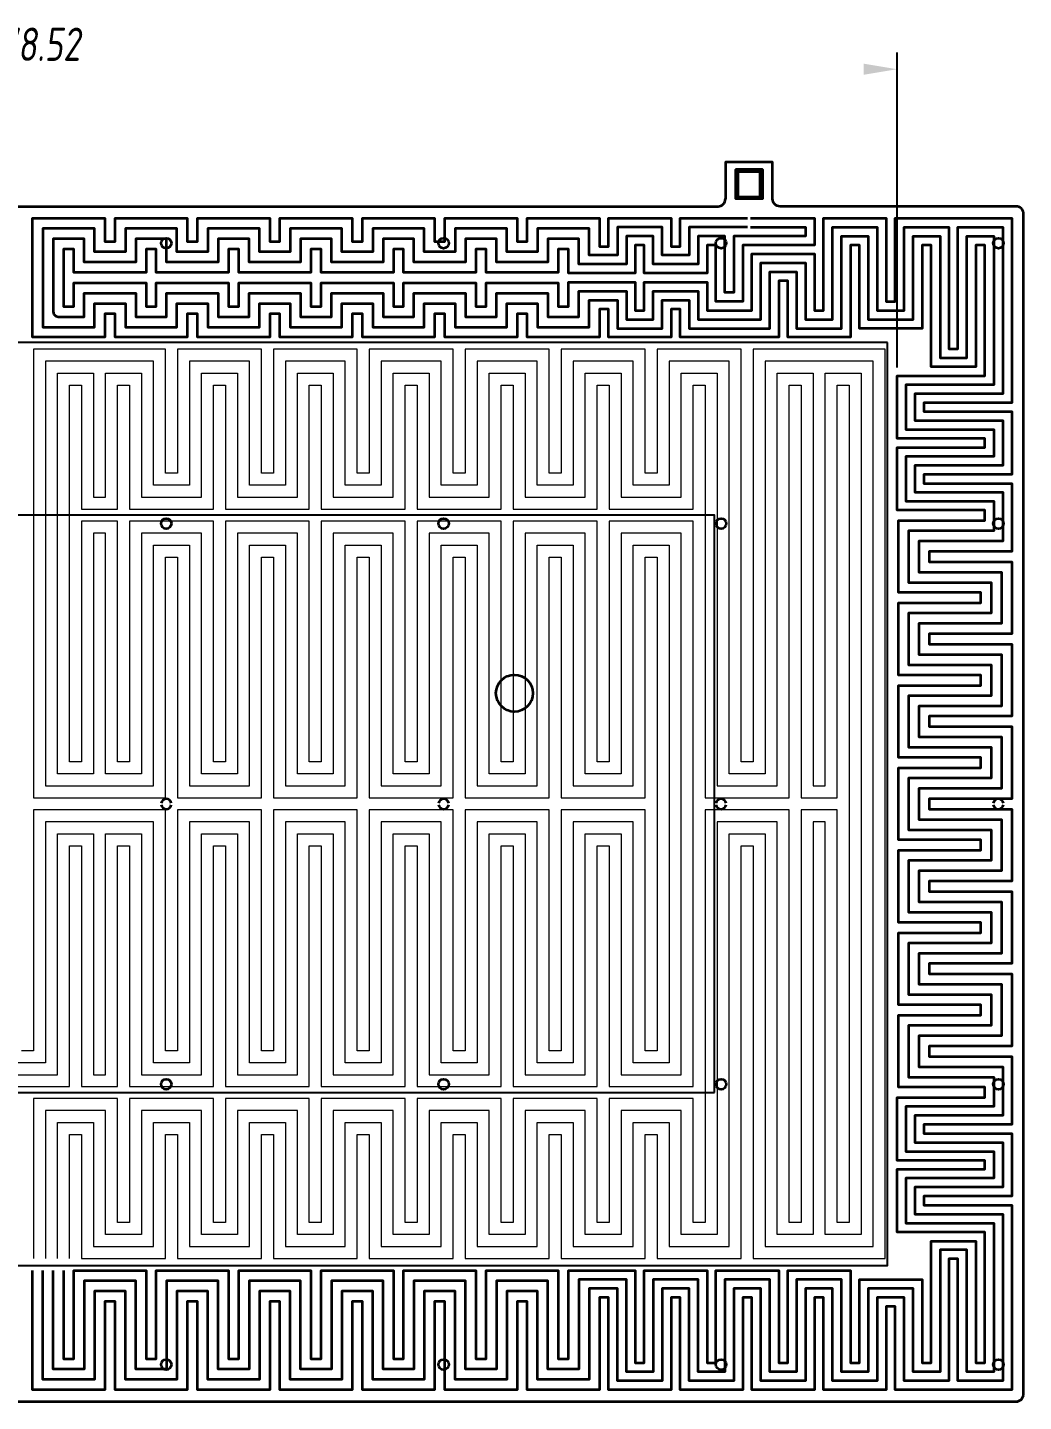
# Model space of a CAD drawing. Header units: millimetres. Extents: x -5937 to 68925, y -3068 to 5300.
# Drawn here: x 55435 to 56110, y 2890 to 3821 of the extents above; entities that cross this region are included whole.
import ezdxf

# ---------------------------------------------------------------- set-up
doc = ezdxf.new("R2010")
doc.units = ezdxf.units.MM
doc.header["$LTSCALE"] = 7
doc.layers.add('参照', color=6, linetype='Continuous', lineweight=9)
doc.layers.add('发热分区', color=20, linetype='Continuous')
doc.styles.add('斜仿宋', font='tssdeng.shx', dxfattribs={"width": 0.8, "oblique": 8, "bigfont": 'tssdchn.shx'})

msp = doc.modelspace()

# ---------------------------------------------------------------- linework, layer by layer
at = {"color": 1}
msp.add_lwpolyline([(56024.158, 3590.689), (56024.158, 3804.101)], dxfattribs=at)
at = {"color": 7, "linetype": 'Continuous', "lineweight": 35}
for points in [[(54961.896, 3704.893), (54961.896, 3729.893), (54945.896, 3729.893), (54929.896, 3729.893), (54929.896, 3704.893, -0.4142136), (54924.896, 3699.893), (54764.896, 3699.893, 0.4142136), (54759.896, 3694.893), (54759.896, 2894.893, 0.4142136), (54764.896, 2889.893), (56104.896, 2889.893, 0.4142136), (56109.896, 2894.893), (56109.896, 3694.893, 0.4142136), (56104.896, 3699.893), (55944.896, 3699.893, -0.4142136), (55939.896, 3704.893), (55939.896, 3729.893), (55923.896, 3729.893), (55907.896, 3729.893), (55907.896, 3704.893)], [(54961.896, 3704.893, 0.4142136), (54966.896, 3699.893), (55902.896, 3699.893, 0.4142136), (55907.896, 3704.893)], [(55532.36, 3295.393, 0.8660254), (55525.432, 3295.393)], [(55720.36, 3295.393, 0.8660254), (55713.432, 3295.393)], [(55908.36, 3295.393, 0.8660254), (55901.432, 3295.393)], [(56096.36, 3295.393, 0.8660254), (56089.432, 3295.393)], [(55525.432, 3294.393, 0.8660254), (55532.36, 3294.393)], [(55713.432, 3294.393, 0.8660254), (55720.36, 3294.393)], [(55901.432, 3294.393, 0.8660254), (55908.36, 3294.393)], [(56089.432, 3294.393, 0.8660254), (56096.36, 3294.393)]]:
    msp.add_lwpolyline(points, format="xyb", dxfattribs=at)
for points in [[(55931.396, 3706.393), (55932.896, 3704.893), (55914.896, 3704.893), (55916.396, 3706.393), (55931.396, 3706.393), (55931.396, 3723.393), (55932.896, 3724.893), (55914.896, 3724.893), (55916.396, 3723.393), (55931.396, 3723.393)], [(55914.896, 3704.893), (55914.896, 3724.893)], [(55932.896, 3724.893), (55932.896, 3704.893)], [(55916.396, 3723.393), (55916.396, 3706.393)]]:
    msp.add_lwpolyline(points, dxfattribs=at)
for centre, radius in [((55528.896, 3674.893), 3.5), ((55716.896, 3674.893), 3.5), ((55904.896, 3674.893), 3.5), ((56092.896, 3674.893), 3.5), ((55528.896, 3484.893), 3.5), ((55716.896, 3484.893), 3.5), ((55904.896, 3484.893), 3.5), ((56092.896, 3484.893), 3.5), ((55764.896, 3369.893), 12.5), ((55528.896, 3104.893), 3.5), ((55716.896, 3104.893), 3.5), ((55904.896, 3104.893), 3.5), ((56092.896, 3104.893), 3.5), ((55528.896, 2914.893), 3.5), ((55716.896, 2914.893), 3.5), ((55904.896, 2914.893), 3.5), ((56092.896, 2914.893), 3.5)]:
    msp.add_circle(centre, radius, dxfattribs=at)
at = {"color": 1}
msp.add_solid([(56001.58, 3789.049), (56001.58, 3796.575), (56024.158, 3792.812)], dxfattribs=at)
at = {"layer": '参照', "linetype": 'Continuous', "lineweight": 35}
for points in [[(55924.896, 3691.893), (55968.285, 3691.893), (55968.285, 3673.673), (55919.698, 3673.673), (55919.698, 3635.423), (55901.479, 3635.423), (55901.479, 3673.673), (55895.405, 3673.673), (55895.405, 3654.548), (55852.893, 3654.548), (55852.893, 3673.673), (55846.819, 3673.673), (55846.819, 3654.548), (55801.572, 3654.548), (55801.572, 3670.94), (55794.587, 3670.94), (55794.587, 3655.004), (55745.697, 3655.004), (55745.697, 3670.94), (55738.713, 3670.94), (55738.713, 3655.004), (55689.823, 3655.004), (55689.823, 3670.94), (55682.839, 3670.94), (55682.839, 3655.004), (55633.949, 3655.004), (55633.949, 3670.94), (55626.964, 3670.94), (55626.964, 3655.004), (55578.074, 3655.004), (55578.074, 3670.94), (55571.09, 3670.94), (55571.09, 3655.004), (55522.2, 3655.004), (55522.2, 3670.94), (55515.216, 3670.94), (55515.216, 3655.004), (55466.326, 3655.004), (55466.326, 3670.94), (55459.341, 3670.94), (55459.341, 3632.082), (55466.326, 3632.082), (55466.326, 3648.019), (55515.216, 3648.019), (55515.216, 3632.082), (55522.2, 3632.082), (55522.2, 3648.019), (55571.09, 3648.019), (55571.09, 3632.082), (55578.074, 3632.082), (55578.074, 3648.019), (55626.964, 3648.019), (55626.964, 3632.082), (55633.949, 3632.082), (55633.949, 3648.019), (55682.839, 3648.019), (55682.839, 3632.082), (55689.823, 3632.082), (55689.823, 3648.019), (55738.713, 3648.019), (55738.713, 3632.082), (55745.697, 3632.082), (55745.697, 3648.019), (55794.587, 3648.019), (55794.587, 3632.082), (55801.572, 3632.082), (55801.572, 3648.475), (55846.819, 3648.475), (55846.819, 3629.349), (55852.893, 3629.349), (55852.893, 3648.475), (55895.405, 3648.475), (55895.405, 3629.349), (55925.772, 3629.349), (55925.772, 3667.6), (55968.285, 3667.6), (55968.285, 3629.349), (55974.358, 3629.349), (55974.358, 3691.893), (56016.871, 3691.893), (56016.871, 3635.423), (56022.944, 3635.423), (56022.944, 3691.893), (56101.896, 3691.893), (56101.896, 3566.825), (56042.378, 3566.825), (56042.378, 3560.751), (56101.896, 3560.751), (56101.896, 3518.239), (56042.378, 3518.239), (56042.378, 3512.165), (56101.896, 3512.165), (56101.896, 3466.008), (56046.022, 3466.008), (56046.022, 3459.024), (56101.896, 3459.024), (56101.896, 3410.134), (56046.022, 3410.134), (56046.022, 3403.15), (56101.896, 3403.15), (56101.896, 3354.26), (56046.022, 3354.26), (56046.022, 3347.275), (56101.896, 3347.275), (56101.896, 3298.385), (56046.022, 3298.385), (56046.022, 3291.401), (56101.896, 3291.401), (56101.896, 3242.511), (56046.022, 3242.511), (56046.022, 3235.527), (56101.896, 3235.527), (56101.896, 3186.637), (56046.022, 3186.637), (56046.022, 3179.652), (56101.896, 3179.652), (56101.896, 3130.762), (56046.022, 3130.762), (56046.022, 3123.778), (56101.896, 3123.778), (56101.896, 3077.621), (56042.378, 3077.621), (56042.378, 3071.548), (56101.896, 3071.548), (56101.896, 3029.035), (56042.378, 3029.035), (56042.378, 3022.962), (56101.896, 3022.962), (56101.896, 2897.893), (56022.944, 2897.893), (56022.944, 2954.364), (56016.871, 2954.364), (56016.871, 2897.893), (55974.358, 2897.893), (55974.358, 2960.437), (55968.285, 2960.437), (55968.285, 2897.893), (55925.772, 2897.893), (55925.772, 2960.437), (55919.698, 2960.437), (55919.698, 2897.893), (55877.186, 2897.893), (55877.186, 2960.437), (55871.112, 2960.437), (55871.112, 2897.893), (55828.6, 2897.893), (55828.6, 2960.437), (55822.525, 2960.437), (55822.525, 2897.893), (55773.634, 2897.893), (55773.634, 2957.704), (55766.65, 2957.704), (55766.65, 2897.893), (55717.76, 2897.893), (55717.76, 2957.704), (55710.776, 2957.704), (55710.776, 2897.893), (55661.886, 2897.893), (55661.886, 2957.704), (55654.902, 2957.704), (55654.902, 2897.893), (55606.011, 2897.893), (55606.011, 2957.704), (55599.027, 2957.704), (55599.027, 2897.893), (55550.137, 2897.893), (55550.137, 2957.704), (55543.153, 2957.704), (55543.153, 2897.893), (55494.263, 2897.893), (55494.263, 2957.704), (55487.278, 2957.704), (55487.278, 2897.893), (55438.388, 2897.893), (55438.388, 2978.657)], [(55459.341, 2978.657), (55459.341, 2918.846), (55466.326, 2918.846), (55466.326, 2978.657), (55515.216, 2978.657), (55515.216, 2918.846), (55522.2, 2918.846), (55522.2, 2978.657), (55571.09, 2978.657), (55571.09, 2918.846), (55578.074, 2918.846), (55578.074, 2978.657), (55626.964, 2978.657), (55626.964, 2918.846), (55633.949, 2918.846), (55633.949, 2978.657), (55682.839, 2978.657), (55682.839, 2918.846), (55689.823, 2918.846), (55689.823, 2978.657), (55738.713, 2978.657), (55738.713, 2918.846), (55745.697, 2918.846), (55745.697, 2978.657), (55794.587, 2978.657), (55794.587, 2918.846), (55801.572, 2918.846), (55801.572, 2978.657), (55846.819, 2978.657), (55846.819, 2916.113), (55852.893, 2916.113), (55852.893, 2978.657), (55895.405, 2978.657), (55895.405, 2916.113), (55901.479, 2916.113), (55901.479, 2978.657), (55943.991, 2978.657), (55943.991, 2916.113), (55950.065, 2916.113), (55950.065, 2978.657), (55992.578, 2978.657), (55992.578, 2916.113), (55998.651, 2916.113), (55998.651, 2972.583), (56041.164, 2972.583), (56041.164, 2916.113), (56047.237, 2916.113), (56047.237, 2998.669), (56077.603, 2998.669), (56077.603, 2916.113), (56083.676, 2916.113), (56083.676, 3004.742), (56024.158, 3004.742), (56024.158, 3047.255), (56083.676, 3047.255), (56083.676, 3053.328), (56024.158, 3053.328), (56024.158, 3095.841), (56083.676, 3095.841), (56083.676, 3102.825), (56025.069, 3102.825), (56025.069, 3151.715), (56080.943, 3151.715), (56080.943, 3158.699), (56025.069, 3158.699), (56025.069, 3207.589), (56080.943, 3207.589), (56080.943, 3214.574), (56025.069, 3214.574), (56025.069, 3263.464), (56080.943, 3263.464), (56080.943, 3270.448), (56025.069, 3270.448), (56025.069, 3319.338), (56080.943, 3319.338), (56080.943, 3326.322), (56025.069, 3326.322), (56025.069, 3375.212), (56080.943, 3375.212), (56080.943, 3382.197), (56025.069, 3382.197), (56025.069, 3431.087), (56080.943, 3431.087), (56080.943, 3438.071), (56025.069, 3438.071), (56025.069, 3486.961), (56083.676, 3486.961), (56083.676, 3493.945), (56024.158, 3493.945), (56024.158, 3536.458), (56083.676, 3536.458), (56083.676, 3542.532), (56024.158, 3542.532), (56024.158, 3585.044), (56083.676, 3585.044), (56083.676, 3673.673), (56077.603, 3673.673), (56077.603, 3591.118), (56047.237, 3591.118), (56047.237, 3673.673), (56041.164, 3673.673), (56041.164, 3617.203), (55998.651, 3617.203), (55998.651, 3673.673), (55992.578, 3673.673), (55992.578, 3611.13), (55950.065, 3611.13), (55950.065, 3649.38), (55943.991, 3649.38), (55943.991, 3611.13), (55877.186, 3611.13), (55877.186, 3630.255), (55871.112, 3630.255), (55871.112, 3611.13), (55828.6, 3611.13), (55828.6, 3630.255), (55822.525, 3630.255), (55822.525, 3611.13), (55773.634, 3611.13), (55773.634, 3627.066), (55766.65, 3627.066), (55766.65, 3611.13), (55717.76, 3611.13), (55717.76, 3627.066), (55710.776, 3627.066), (55710.776, 3611.13), (55661.886, 3611.13), (55661.886, 3627.066), (55654.902, 3627.066), (55654.902, 3611.13), (55606.011, 3611.13), (55606.011, 3627.066), (55599.027, 3627.066), (55599.027, 3611.13), (55550.137, 3611.13), (55550.137, 3627.066), (55543.153, 3627.066), (55543.153, 3611.13), (55494.263, 3611.13), (55494.263, 3627.066), (55487.278, 3627.066), (55487.278, 3611.13), (55438.388, 3611.13), (55438.388, 3691.893), (55487.278, 3691.893), (55487.278, 3675.956), (55494.263, 3675.956), (55494.263, 3691.893), (55543.153, 3691.893), (55543.153, 3675.956), (55550.137, 3675.956), (55550.137, 3691.893), (55599.027, 3691.893), (55599.027, 3675.956), (55606.011, 3675.956), (55606.011, 3691.893), (55654.902, 3691.893), (55654.902, 3675.956), (55661.886, 3675.956), (55661.886, 3691.893), (55710.776, 3691.893), (55710.776, 3675.956), (55717.76, 3675.956), (55717.76, 3691.893), (55766.65, 3691.893), (55766.65, 3675.956), (55773.634, 3675.956), (55773.634, 3691.893), (55822.525, 3691.893), (55822.525, 3672.768), (55828.6, 3672.768), (55828.6, 3691.893), (55871.112, 3691.893), (55871.112, 3672.768), (55877.186, 3672.768), (55877.186, 3691.893), (55922.896, 3691.893)], [(55922.896, 3685.82), (55883.259, 3685.82), (55883.259, 3666.695), (55865.039, 3666.695), (55865.039, 3685.82), (55834.673, 3685.82), (55834.673, 3666.695), (55815.54, 3666.695), (55815.54, 3684.909), (55780.619, 3684.909), (55780.619, 3668.972), (55759.666, 3668.972), (55759.666, 3684.909), (55724.744, 3684.909), (55724.744, 3668.972), (55703.792, 3668.972), (55703.792, 3684.909), (55668.87, 3684.909), (55668.87, 3668.972), (55647.917, 3668.972), (55647.917, 3684.909), (55612.996, 3684.909), (55612.996, 3668.972), (55592.043, 3668.972), (55592.043, 3684.909), (55557.121, 3684.909), (55557.121, 3668.972), (55536.169, 3668.972), (55536.169, 3684.909), (55501.247, 3684.909), (55501.247, 3668.972), (55480.294, 3668.972), (55480.294, 3684.909), (55445.373, 3684.909), (55445.373, 3618.114), (55480.294, 3618.114), (55480.294, 3634.051), (55501.247, 3634.051), (55501.247, 3618.114), (55536.169, 3618.114), (55536.169, 3634.051), (55557.121, 3634.051), (55557.121, 3618.114), (55592.043, 3618.114), (55592.043, 3634.051), (55612.996, 3634.051), (55612.996, 3618.114), (55647.917, 3618.114), (55647.917, 3634.051), (55668.87, 3634.051), (55668.87, 3618.114), (55703.792, 3618.114), (55703.792, 3634.051), (55724.744, 3634.051), (55724.744, 3618.114), (55759.666, 3618.114), (55759.666, 3634.051), (55780.619, 3634.051), (55780.619, 3618.114), (55815.54, 3618.114), (55815.54, 3636.328), (55834.673, 3636.328), (55834.673, 3617.203), (55865.039, 3617.203), (55865.039, 3636.328), (55883.259, 3636.328), (55883.259, 3617.203), (55937.918, 3617.203), (55937.918, 3655.454), (55956.138, 3655.454), (55956.138, 3617.203), (55986.504, 3617.203), (55986.504, 3679.747), (56004.724, 3679.747), (56004.724, 3623.276), (56035.09, 3623.276), (56035.09, 3679.747), (56053.31, 3679.747), (56053.31, 3597.191), (56071.53, 3597.191), (56071.53, 3679.747), (56089.75, 3679.747), (56089.75, 3578.971), (56030.231, 3578.971), (56030.231, 3548.605), (56089.75, 3548.605), (56089.75, 3530.385), (56030.231, 3530.385), (56030.231, 3500.019), (56089.75, 3500.019), (56089.75, 3479.977), (56032.053, 3479.977), (56032.053, 3445.055), (56087.928, 3445.055), (56087.928, 3424.103), (56032.053, 3424.103), (56032.053, 3389.181), (56087.928, 3389.181), (56087.928, 3368.228), (56032.053, 3368.228), (56032.053, 3333.307), (56087.928, 3333.307), (56087.928, 3312.354), (56032.053, 3312.354), (56032.053, 3277.432), (56087.928, 3277.432), (56087.928, 3256.48), (56032.053, 3256.48), (56032.053, 3221.558), (56087.928, 3221.558), (56087.928, 3200.605), (56032.053, 3200.605), (56032.053, 3165.684), (56087.928, 3165.684), (56087.928, 3144.731), (56032.053, 3144.731), (56032.053, 3109.809), (56089.75, 3109.809), (56089.75, 3089.768), (56030.231, 3089.768), (56030.231, 3059.401), (56089.75, 3059.401), (56089.75, 3041.181), (56030.231, 3041.181), (56030.231, 3010.815), (56089.75, 3010.815), (56089.75, 2910.04), (56071.53, 2910.04), (56071.53, 2992.595), (56053.31, 2992.595), (56053.31, 2910.04), (56035.09, 2910.04), (56035.09, 2966.51), (56004.724, 2966.51), (56004.724, 2910.04), (55986.504, 2910.04), (55986.504, 2972.583), (55956.138, 2972.583), (55956.138, 2910.04), (55937.918, 2910.04), (55937.918, 2972.583), (55907.552, 2972.583), (55907.552, 2910.04), (55889.332, 2910.04), (55889.332, 2972.583), (55858.966, 2972.583), (55858.966, 2910.04), (55840.746, 2910.04), (55840.746, 2972.583), (55808.556, 2972.583), (55808.556, 2911.862), (55787.603, 2911.862), (55787.603, 2971.672), (55752.682, 2971.672), (55752.682, 2911.862), (55731.729, 2911.862), (55731.729, 2971.672), (55696.807, 2971.672), (55696.807, 2911.862), (55675.854, 2911.862), (55675.854, 2971.672), (55640.933, 2971.672), (55640.933, 2911.862), (55619.98, 2911.862), (55619.98, 2971.672), (55585.059, 2971.672), (55585.059, 2911.862), (55564.106, 2911.862), (55564.106, 2971.672), (55529.184, 2971.672), (55529.184, 2911.862), (55508.231, 2911.862), (55508.231, 2971.672), (55473.31, 2971.672), (55473.31, 2911.862), (55452.357, 2911.862), (55452.357, 2978.657)]]:
    msp.add_lwpolyline(points, dxfattribs=at)
msp.add_lwpolyline([(55924.896, 3685.82), (55962.211, 3685.82), (55962.211, 3679.747), (55913.625, 3679.747), (55913.625, 3641.496), (55907.552, 3641.496), (55907.552, 3679.747), (55889.332, 3679.747), (55889.332, 3660.621), (55858.966, 3660.621), (55858.966, 3679.747), (55840.746, 3679.747), (55840.746, 3660.621), (55808.556, 3660.621), (55808.556, 3677.925), (55787.603, 3677.925), (55787.603, 3661.988), (55752.682, 3661.988), (55752.682, 3677.925), (55731.729, 3677.925), (55731.729, 3661.988), (55696.807, 3661.988), (55696.807, 3677.925), (55675.854, 3677.925), (55675.854, 3661.988), (55640.933, 3661.988), (55640.933, 3677.925), (55619.98, 3677.925), (55619.98, 3661.988), (55585.059, 3661.988), (55585.059, 3677.925), (55564.106, 3677.925), (55564.106, 3661.988), (55529.184, 3661.988), (55529.184, 3677.925), (55508.231, 3677.925), (55508.231, 3661.988), (55473.31, 3661.988), (55473.31, 3677.925), (55452.357, 3677.925), (55452.357, 3628.398, 0.4142136), (55455.657, 3625.098), (55473.31, 3625.098), (55473.31, 3641.035), (55508.231, 3641.035), (55508.231, 3625.098), (55529.184, 3625.098), (55529.184, 3641.035), (55564.106, 3641.035), (55564.106, 3625.098), (55585.059, 3625.098), (55585.059, 3641.035), (55619.98, 3641.035), (55619.98, 3625.098), (55640.933, 3625.098), (55640.933, 3641.035), (55675.854, 3641.035), (55675.854, 3625.098), (55696.807, 3625.098), (55696.807, 3641.035), (55731.729, 3641.035), (55731.729, 3625.098), (55752.682, 3625.098), (55752.682, 3641.035), (55787.603, 3641.035), (55787.603, 3625.098), (55808.556, 3625.098), (55808.556, 3642.401), (55840.746, 3642.401), (55840.746, 3623.276), (55858.966, 3623.276), (55858.966, 3642.401), (55889.332, 3642.401), (55889.332, 3623.276), (55931.845, 3623.276), (55931.845, 3661.527), (55962.211, 3661.527), (55962.211, 3623.276), (55980.431, 3623.276), (55980.431, 3685.82), (56010.797, 3685.82), (56010.797, 3629.349), (56029.017, 3629.349), (56029.017, 3685.82), (56059.383, 3685.82), (56059.383, 3603.264), (56065.457, 3603.264), (56065.457, 3685.82), (56095.823, 3685.82), (56095.823, 3572.898), (56036.305, 3572.898), (56036.305, 3554.678), (56095.823, 3554.678), (56095.823, 3524.312), (56036.305, 3524.312), (56036.305, 3506.092), (56095.823, 3506.092), (56095.823, 3472.993), (56039.038, 3472.993), (56039.038, 3452.04), (56094.912, 3452.04), (56094.912, 3417.118), (56039.038, 3417.118), (56039.038, 3396.165), (56094.912, 3396.165), (56094.912, 3361.244), (56039.038, 3361.244), (56039.038, 3340.291), (56094.912, 3340.291), (56094.912, 3305.37), (56039.038, 3305.37), (56039.038, 3284.417), (56094.912, 3284.417), (56094.912, 3249.495), (56039.038, 3249.495), (56039.038, 3228.542), (56094.912, 3228.542), (56094.912, 3193.621), (56039.038, 3193.621), (56039.038, 3172.668), (56094.912, 3172.668), (56094.912, 3137.747), (56039.038, 3137.747), (56039.038, 3116.794), (56095.823, 3116.794), (56095.823, 3083.694), (56036.305, 3083.694), (56036.305, 3065.474), (56095.823, 3065.474), (56095.823, 3035.108), (56036.305, 3035.108), (56036.305, 3016.888), (56095.823, 3016.888), (56095.823, 2903.966), (56065.457, 2903.966), (56065.457, 2986.522), (56059.383, 2986.522), (56059.383, 2903.966), (56029.017, 2903.966), (56029.017, 2960.437), (56010.797, 2960.437), (56010.797, 2903.966), (55980.431, 2903.966), (55980.431, 2966.51), (55962.211, 2966.51), (55962.211, 2903.966), (55931.845, 2903.966), (55931.845, 2966.51), (55913.625, 2966.51), (55913.625, 2903.966), (55883.259, 2903.966), (55883.259, 2966.51), (55865.039, 2966.51), (55865.039, 2903.966), (55834.673, 2903.966), (55834.673, 2966.51), (55815.54, 2966.51), (55815.54, 2904.877), (55780.619, 2904.877), (55780.619, 2964.688), (55759.666, 2964.688), (55759.666, 2904.877), (55724.744, 2904.877), (55724.744, 2964.688), (55703.792, 2964.688), (55703.792, 2904.877), (55668.87, 2904.877), (55668.87, 2964.688), (55647.917, 2964.688), (55647.917, 2904.877), (55612.996, 2904.877), (55612.996, 2964.688), (55592.043, 2964.688), (55592.043, 2904.877), (55557.121, 2904.877), (55557.121, 2964.688), (55536.169, 2964.688), (55536.169, 2904.877), (55501.247, 2904.877), (55501.247, 2964.688), (55480.294, 2964.688), (55480.294, 2904.877), (55445.373, 2904.877), (55445.373, 2978.657)], format="xyb", dxfattribs=at)
at = {"layer": '参照', "color": 6}
for points in [[(55455.217, 2986.784), (55455.217, 3078.893), (55479.6, 3078.893), (55479.6, 2994.912), (55520.239, 2994.912), (55520.239, 3078.893), (55544.622, 3078.893), (55544.622, 2994.912), (55585.261, 2994.912), (55585.261, 3078.893), (55609.644, 3078.893), (55609.644, 2994.912), (55650.283, 2994.912), (55650.283, 3078.893), (55674.666, 3078.893), (55674.666, 2994.912), (55715.304, 2994.912), (55715.304, 3078.893), (55739.688, 3078.893), (55739.688, 2994.912), (55780.326, 2994.912), (55780.326, 3078.893), (55804.709, 3078.893), (55804.709, 2994.912), (55845.348, 2994.912), (55845.348, 3078.893), (55869.731, 3078.893), (55869.731, 2994.912), (55910.37, 2994.912), (55910.37, 3274.574), (55934.753, 3274.574), (55934.753, 2994.912), (56007.903, 2994.912), (56007.903, 3594.874), (55934.753, 3594.874), (55934.753, 3315.212), (55910.37, 3315.212), (55910.37, 3594.874), (55869.731, 3594.874), (55869.731, 3510.894), (55845.348, 3510.894), (55845.348, 3594.874), (55804.709, 3594.874), (55804.709, 3510.894), (55780.326, 3510.894), (55780.326, 3594.874), (55739.688, 3594.874), (55739.688, 3510.894), (55715.304, 3510.894), (55715.304, 3594.874), (55674.666, 3594.874), (55674.666, 3510.894), (55650.283, 3510.894), (55650.283, 3594.874), (55609.644, 3594.874), (55609.644, 3510.894), (55585.261, 3510.894), (55585.261, 3594.874), (55544.622, 3594.874), (55544.622, 3510.894), (55520.239, 3510.894), (55520.239, 3594.874), (55447.09, 3594.874), (55447.09, 3490.574), (55447.09, 3307.085), (55520.239, 3307.085), (55520.239, 3470.255), (55544.622, 3470.255), (55544.622, 3307.085), (55585.261, 3307.085), (55585.261, 3470.255), (55609.644, 3470.255), (55609.644, 3307.085), (55650.283, 3307.085), (55650.283, 3470.255), (55674.666, 3470.255), (55674.666, 3307.085), (55715.304, 3307.085), (55715.304, 3470.255), (55739.688, 3470.255), (55739.688, 3307.085), (55780.326, 3307.085), (55780.326, 3470.255), (55804.709, 3470.255), (55804.709, 3307.085), (55845.348, 3307.085), (55845.348, 3470.255), (55869.731, 3470.255), (55869.731, 3119.531), (55845.348, 3119.531), (55845.348, 3282.702), (55804.709, 3282.702), (55804.709, 3119.531), (55780.326, 3119.531), (55780.326, 3282.702), (55739.688, 3282.702), (55739.688, 3119.531), (55715.304, 3119.531), (55715.304, 3282.702), (55674.666, 3282.702), (55674.666, 3119.531), (55650.283, 3119.531), (55650.283, 3282.702), (55609.644, 3282.702), (55609.644, 3119.531), (55585.261, 3119.531), (55585.261, 3282.702), (55544.622, 3282.702), (55544.622, 3119.531), (55520.239, 3119.531), (55520.239, 3282.702), (55447.09, 3282.702), (55447.09, 3119.531), (55422.703, 3119.531)], [(55463.345, 2986.784), (55463.345, 3070.765), (55471.473, 3070.765), (55471.473, 2986.784), (55528.367, 2986.784), (55528.367, 3070.765), (55536.495, 3070.765), (55536.495, 2986.784), (55593.389, 2986.784), (55593.389, 3070.765), (55601.516, 3070.765), (55601.516, 2986.784), (55658.41, 2986.784), (55658.41, 3070.765), (55666.538, 3070.765), (55666.538, 2986.784), (55723.432, 2986.784), (55723.432, 3070.765), (55731.56, 3070.765), (55731.56, 2986.784), (55788.454, 2986.784), (55788.454, 3070.765), (55796.582, 3070.765), (55796.582, 2986.784), (55853.476, 2986.784), (55853.476, 3070.765), (55861.604, 3070.765), (55861.604, 2986.784), (55918.498, 2986.784), (55918.498, 3266.446), (55926.625, 3266.446), (55926.625, 2986.784), (56016.03, 2986.784), (56016.03, 3603.002), (55926.625, 3603.002), (55926.625, 3323.34), (55918.498, 3323.34), (55918.498, 3603.002), (55861.604, 3603.002), (55861.604, 3519.021), (55853.476, 3519.021), (55853.476, 3603.002), (55796.582, 3603.002), (55796.582, 3519.021), (55788.454, 3519.021), (55788.454, 3603.002), (55731.56, 3603.002), (55731.56, 3519.021), (55723.432, 3519.021), (55723.432, 3603.002), (55666.538, 3603.002), (55666.538, 3519.021), (55658.41, 3519.021), (55658.41, 3603.002), (55601.516, 3603.002), (55601.516, 3519.021), (55593.389, 3519.021), (55593.389, 3603.002), (55536.495, 3603.002), (55536.495, 3519.021), (55528.367, 3519.021), (55528.367, 3603.002), (55438.962, 3603.002), (55438.962, 3490.574), (55438.962, 3298.957), (55528.367, 3298.957), (55528.367, 3462.127), (55536.495, 3462.127), (55536.495, 3298.957), (55593.389, 3298.957), (55593.389, 3462.127), (55601.516, 3462.127), (55601.516, 3298.957), (55658.41, 3298.957), (55658.41, 3462.127), (55666.538, 3462.127), (55666.538, 3298.957), (55723.432, 3298.957), (55723.432, 3462.127), (55731.56, 3462.127), (55731.56, 3298.957), (55788.454, 3298.957), (55788.454, 3462.127), (55796.582, 3462.127), (55796.582, 3298.957), (55853.476, 3298.957), (55853.476, 3462.127), (55861.604, 3462.127), (55861.604, 3127.659), (55853.476, 3127.659), (55853.476, 3290.829), (55796.582, 3290.829), (55796.582, 3127.659), (55788.454, 3127.659), (55788.454, 3290.829), (55731.56, 3290.829), (55731.56, 3127.659), (55723.432, 3127.659), (55723.432, 3290.829), (55666.538, 3290.829), (55666.538, 3127.659), (55658.41, 3127.659), (55658.41, 3290.829), (55601.516, 3290.829), (55601.516, 3127.659), (55593.389, 3127.659), (55593.389, 3290.829), (55536.495, 3290.829), (55536.495, 3127.659), (55528.367, 3127.659), (55528.367, 3290.829), (55438.962, 3290.829), (55438.962, 3127.659), (55430.831, 3127.659)], [(55414.575, 3111.404), (55455.217, 3111.404), (55455.217, 3274.574), (55479.6, 3274.574), (55479.6, 3111.404), (55487.728, 3111.404), (55487.728, 3274.574), (55512.111, 3274.574), (55512.111, 3111.404), (55552.75, 3111.404), (55552.75, 3274.574), (55577.133, 3274.574), (55577.133, 3111.404), (55617.772, 3111.404), (55617.772, 3274.574), (55642.155, 3274.574), (55642.155, 3111.404), (55682.794, 3111.404), (55682.794, 3274.574), (55707.177, 3274.574), (55707.177, 3111.404), (55747.815, 3111.404), (55747.815, 3274.574), (55772.199, 3274.574), (55772.199, 3111.404), (55812.837, 3111.404), (55812.837, 3274.574), (55837.22, 3274.574), (55837.22, 3111.404), (55877.859, 3111.404), (55877.859, 3478.383), (55837.22, 3478.383), (55837.22, 3315.212), (55812.837, 3315.212), (55812.837, 3478.383), (55772.199, 3478.383), (55772.199, 3315.212), (55747.815, 3315.212), (55747.815, 3478.383), (55707.177, 3478.383), (55707.177, 3315.212), (55682.794, 3315.212), (55682.794, 3478.383), (55642.155, 3478.383), (55642.155, 3315.212), (55617.772, 3315.212), (55617.772, 3478.383), (55577.133, 3478.383), (55577.133, 3315.212), (55552.75, 3315.212), (55552.75, 3478.383), (55512.111, 3478.383), (55512.111, 3315.212), (55487.728, 3315.212), (55487.728, 3478.383), (55479.6, 3478.383), (55479.6, 3315.212), (55455.217, 3315.212), (55455.217, 3490.574), (55455.217, 3586.746), (55479.6, 3586.746), (55479.6, 3502.766), (55487.728, 3502.766), (55487.728, 3586.746), (55512.111, 3586.746), (55512.111, 3502.766), (55552.75, 3502.766), (55552.75, 3586.746), (55577.133, 3586.746), (55577.133, 3502.766), (55617.772, 3502.766), (55617.772, 3586.746), (55642.155, 3586.746), (55642.155, 3502.766), (55682.794, 3502.766), (55682.794, 3586.746), (55707.177, 3586.746), (55707.177, 3502.766), (55747.815, 3502.766), (55747.815, 3586.746), (55772.199, 3586.746), (55772.199, 3502.766), (55812.837, 3502.766), (55812.837, 3586.746), (55837.22, 3586.746), (55837.22, 3502.766), (55877.859, 3502.766), (55877.859, 3586.746), (55902.242, 3586.746), (55902.242, 3307.085), (55942.881, 3307.085), (55942.881, 3586.746), (55967.264, 3586.746), (55967.264, 3307.085), (55975.392, 3307.085), (55975.392, 3586.746), (55999.775, 3586.746), (55999.775, 3003.04), (55975.392, 3003.04), (55975.392, 3282.702), (55967.264, 3282.702), (55967.264, 3003.04), (55942.881, 3003.04), (55942.881, 3282.702), (55902.242, 3282.702), (55902.242, 3003.04), (55877.859, 3003.04), (55877.859, 3087.02), (55837.22, 3087.02), (55837.22, 3003.04), (55812.837, 3003.04), (55812.837, 3087.02), (55772.199, 3087.02), (55772.199, 3003.04), (55747.815, 3003.04), (55747.815, 3087.02), (55707.177, 3087.02), (55707.177, 3003.04), (55682.794, 3003.04), (55682.794, 3087.02), (55642.155, 3087.02), (55642.155, 3003.04), (55617.772, 3003.04), (55617.772, 3087.02), (55577.133, 3087.02), (55577.133, 3003.04), (55552.75, 3003.04), (55552.75, 3087.02), (55512.111, 3087.02), (55512.111, 3003.04), (55487.728, 3003.04), (55487.728, 3087.02), (55447.09, 3087.02), (55447.09, 2986.784)], [(55406.447, 3103.276), (55463.345, 3103.276), (55463.345, 3266.446), (55471.473, 3266.446), (55471.473, 3103.276), (55495.856, 3103.276), (55495.856, 3266.446), (55503.984, 3266.446), (55503.984, 3103.276), (55560.878, 3103.276), (55560.878, 3266.446), (55569.005, 3266.446), (55569.005, 3103.276), (55625.9, 3103.276), (55625.9, 3266.446), (55634.027, 3266.446), (55634.027, 3103.276), (55690.921, 3103.276), (55690.921, 3266.446), (55699.049, 3266.446), (55699.049, 3103.276), (55755.943, 3103.276), (55755.943, 3266.446), (55764.071, 3266.446), (55764.071, 3103.276), (55820.965, 3103.276), (55820.965, 3266.446), (55829.093, 3266.446), (55829.093, 3103.276), (55885.987, 3103.276), (55885.987, 3486.51), (55829.093, 3486.51), (55829.093, 3323.34), (55820.965, 3323.34), (55820.965, 3486.51), (55764.071, 3486.51), (55764.071, 3323.34), (55755.943, 3323.34), (55755.943, 3486.51), (55699.049, 3486.51), (55699.049, 3323.34), (55690.921, 3323.34), (55690.921, 3486.51), (55634.027, 3486.51), (55634.027, 3323.34), (55625.9, 3323.34), (55625.9, 3486.51), (55569.005, 3486.51), (55569.005, 3323.34), (55560.878, 3323.34), (55560.878, 3486.51), (55503.984, 3486.51), (55503.984, 3323.34), (55495.856, 3323.34), (55495.856, 3486.51), (55471.473, 3486.51), (55471.473, 3323.34), (55463.345, 3323.34), (55463.345, 3490.574), (55463.345, 3578.619), (55471.473, 3578.619), (55471.473, 3494.638), (55495.856, 3494.638), (55495.856, 3578.619), (55503.984, 3578.619), (55503.984, 3494.638), (55560.878, 3494.638), (55560.878, 3578.619), (55569.005, 3578.619), (55569.005, 3494.638), (55625.9, 3494.638), (55625.9, 3578.619), (55634.027, 3578.619), (55634.027, 3494.638), (55690.921, 3494.638), (55690.921, 3578.619), (55699.049, 3578.619), (55699.049, 3494.638), (55755.943, 3494.638), (55755.943, 3578.619), (55764.071, 3578.619), (55764.071, 3494.638), (55820.965, 3494.638), (55820.965, 3578.619), (55829.093, 3578.619), (55829.093, 3494.638), (55885.987, 3494.638), (55885.987, 3578.619), (55894.114, 3578.619), (55894.114, 3298.957), (55951.008, 3298.957), (55951.008, 3578.619), (55959.136, 3578.619), (55959.136, 3298.957), (55983.519, 3298.957), (55983.519, 3578.619), (55991.647, 3578.619), (55991.647, 3011.168), (55983.519, 3011.168), (55983.519, 3290.829), (55959.136, 3290.829), (55959.136, 3011.168), (55951.008, 3011.168), (55951.008, 3290.829), (55894.114, 3290.829), (55894.114, 3011.168), (55885.987, 3011.168), (55885.987, 3095.148), (55829.093, 3095.148), (55829.093, 3011.168), (55820.965, 3011.168), (55820.965, 3095.148), (55764.071, 3095.148), (55764.071, 3011.168), (55755.943, 3011.168), (55755.943, 3095.148), (55699.049, 3095.148), (55699.049, 3011.168), (55690.921, 3011.168), (55690.921, 3095.148), (55634.027, 3095.148), (55634.027, 3011.168), (55625.9, 3011.168), (55625.9, 3095.148), (55569.005, 3095.148), (55569.005, 3011.168), (55560.878, 3011.168), (55560.878, 3095.148), (55503.984, 3095.148), (55503.984, 3011.168), (55495.856, 3011.168), (55495.856, 3095.148), (55438.962, 3095.148), (55438.962, 2986.784)]]:
    msp.add_lwpolyline(points, dxfattribs=at)
at = {"layer": '发热分区'}
for points in [[(56017.641, 3607.637), (54852.152, 3607.637), (54852.152, 2982.149), (56017.641, 2982.149)], [(55900.577, 3099.212), (55900.577, 3490.574), (54969.215, 3490.574), (54969.215, 3099.212)]]:
    msp.add_lwpolyline(points, close=True, dxfattribs=at)

# ---------------------------------------------------------------- texts
at = {"color": 1, "insert": (55434.896, 3809.745), "char_height": 22.5778, "attachment_point": 5, "style": '斜仿宋'}
msp.add_mtext('1178.52', dxfattribs=at)

doc.saveas('drawing.dxf')
